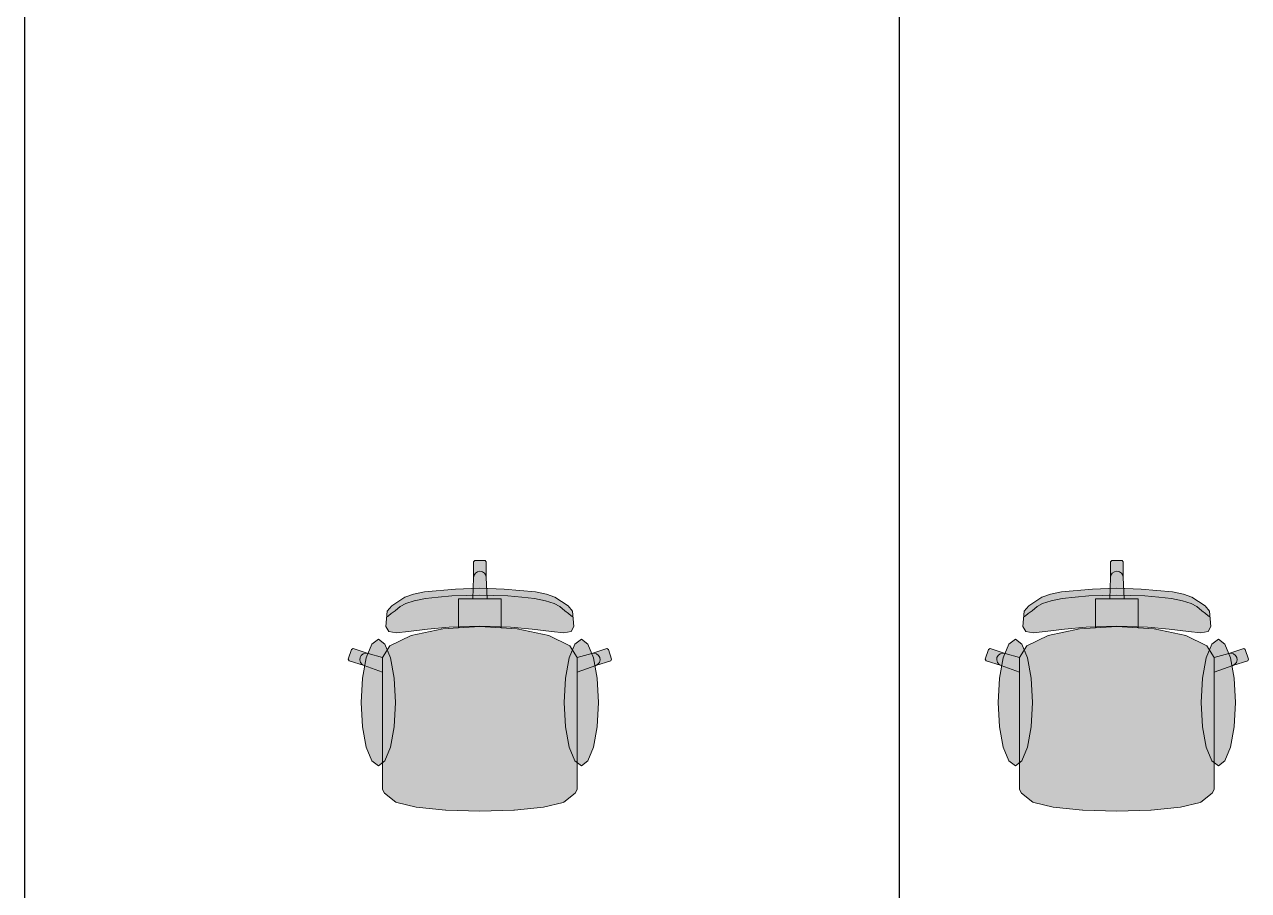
# Model space of a CAD drawing. Header units: inches. Extents: x 99 to 83418, y 65 to 21631.
# Drawn here: x 26372 to 29254, y 14568 to 16607 of the extents above; entities that cross this region are included whole.
import ezdxf

# ---------------------------------------------------------------- set-up
doc = ezdxf.new("R2010")
doc.units = ezdxf.units.IN
doc.header["$MEASUREMENT"] = 0
doc.layers.add('A-Place', color=50, linetype='Continuous')
doc.layers.add('PDF_Interior$-$Furniture$', color=7, linetype='Continuous', true_color=0x573938)

msp = doc.modelspace()

# ---------------------------------------------------------------- hatches: boundary and pattern name
at = {"layer": 'PDF_Interior$-$Furniture$', "true_color": 0xffffff, "transparency": 33554559}
for points in [[(27215, 14872.6), (27215, 14836.5), (27215, 14805.4), (27219.6, 14796.8), (27246.4, 14775.7), (27248.5, 14774.8), (27294.5, 14764.1), (27363.2, 14757), (27364.3, 14756.9), (27444.3, 14754.4), (27444.3, 15344.4), (27432.2, 15344.4), (27429.2, 15341.4), (27429.2, 15304.5), (27427.4, 15254.6), (27394, 15254.6), (27394, 15224.7), (27394, 15186), (27356.6, 15183.6), (27282.2, 15167.8), (27232.5, 15144), (27215.2, 15116.1), (27181, 15125.8), (27145.6, 15137.2), (27141.8, 15135.3), (27134.3, 15112.5), (27136.2, 15108.7), (27171.7, 15097.3), (27215, 15081.7)], [(27673.6, 14872.6), (27673.6, 15081.7), (27717, 15097.3), (27752.4, 15108.7), (27754.3, 15112.5), (27746.8, 15135.3), (27743, 15137.2), (27707.6, 15125.8), (27673.5, 15116.1), (27656.1, 15144), (27606.4, 15167.8), (27532, 15183.6), (27494.6, 15186), (27494.6, 15224.7), (27494.6, 15254.6), (27461.2, 15254.6), (27459.4, 15304.5), (27459.4, 15341.4), (27456.4, 15344.4), (27444.3, 15344.4), (27444.3, 14754.4), (27524.3, 14756.9), (27525.4, 14757), (27594.2, 14764.1), (27640.1, 14774.8), (27642.2, 14775.7), (27669, 14796.8), (27673.6, 14805.4), (27673.6, 14836.5)], [(28715, 14872.6), (28715, 14836.5), (28715, 14805.4), (28719.6, 14796.8), (28746.4, 14775.7), (28748.5, 14774.8), (28794.5, 14764.1), (28863.2, 14757), (28864.3, 14756.9), (28944.3, 14754.4), (28944.3, 15344.4), (28932.2, 15344.4), (28929.2, 15341.4), (28929.2, 15304.5), (28927.4, 15254.6), (28894, 15254.6), (28894, 15224.7), (28894, 15186), (28856.6, 15183.6), (28782.2, 15167.8), (28732.5, 15144), (28715.2, 15116.1), (28681, 15125.8), (28645.6, 15137.2), (28641.8, 15135.3), (28634.3, 15112.5), (28636.2, 15108.7), (28671.7, 15097.3), (28715, 15081.7)], [(29173.6, 14872.6), (29173.6, 15081.7), (29217, 15097.3), (29252.4, 15108.7), (29254.3, 15112.5), (29246.8, 15135.3), (29243, 15137.2), (29207.6, 15125.8), (29173.5, 15116.1), (29156.1, 15144), (29106.4, 15167.8), (29032, 15183.6), (28994.6, 15186), (28994.6, 15224.7), (28994.6, 15254.6), (28961.2, 15254.6), (28959.4, 15304.5), (28959.4, 15341.4), (28956.4, 15344.4), (28944.3, 15344.4), (28944.3, 14754.4), (29024.3, 14756.9), (29025.4, 14757), (29094.2, 14764.1), (29140.1, 14774.8), (29142.2, 14775.7), (29169, 14796.8), (29173.6, 14805.4), (29173.6, 14836.5)], [(27386.8, 15277.4), (27313.6, 15270.5), (27287.7, 15265.7), (27267.8, 15258.4), (27236.7, 15238.3), (27226.2, 15225.2), (27222.9, 15189.1), (27229.6, 15177.5), (27246.9, 15174.5), (27275.8, 15177.1), (27321.1, 15182.9), (27372, 15187.6), (27444.3, 15189.9), (27444.3, 15279.6)], [(27501.8, 15277.4), (27444.3, 15279.6), (27444.3, 15189.9), (27516.6, 15187.6), (27567.5, 15182.9), (27612.8, 15177.1), (27641.8, 15174.5), (27659, 15177.5), (27665.7, 15189.1), (27662.4, 15225.2), (27651.9, 15238.3), (27620.8, 15258.4), (27600.9, 15265.7), (27575, 15270.5)], [(28886.8, 15277.4), (28813.6, 15270.5), (28787.7, 15265.7), (28767.8, 15258.4), (28736.7, 15238.3), (28726.2, 15225.2), (28722.9, 15189.1), (28729.6, 15177.5), (28746.9, 15174.5), (28775.8, 15177.1), (28821.1, 15182.9), (28872, 15187.6), (28944.3, 15189.9), (28944.3, 15279.6)], [(29001.8, 15277.4), (28944.3, 15279.6), (28944.3, 15189.9), (29016.6, 15187.6), (29067.5, 15182.9), (29112.8, 15177.1), (29141.8, 15174.5), (29159, 15177.5), (29165.7, 15189.1), (29162.4, 15225.2), (29151.9, 15238.3), (29120.8, 15258.4), (29100.9, 15265.7), (29075, 15270.5)], [(27165, 15010.3), (27166.8, 14966.6), (27172.5, 14923.7), (27181.9, 14889.1), (27193.4, 14867.9), (27205.3, 14861.3), (27217.1, 14867.9), (27228.7, 14889.1), (27238, 14923.8), (27243.8, 14966.6), (27245.5, 15010.4), (27243.8, 15054.2), (27238.1, 15097), (27228.7, 15131.7), (27217.1, 15152.8), (27205.3, 15159.4), (27193.5, 15152.8), (27181.9, 15131.7), (27172.5, 15097), (27166.8, 15054.1)], [(27723.6, 15010.3), (27721.8, 15054.1), (27716.1, 15097), (27706.7, 15131.6), (27695.1, 15152.8), (27683.3, 15159.4), (27671.5, 15152.8), (27659.9, 15131.7), (27650.5, 15097), (27644.8, 15054.2), (27643, 15010.4), (27644.8, 14966.6), (27650.5, 14923.8), (27659.9, 14889.1), (27671.5, 14867.9), (27683.3, 14861.3), (27695.1, 14867.9), (27706.7, 14889.1), (27716.1, 14923.7), (27721.8, 14966.6)], [(28665, 15010.3), (28666.8, 14966.6), (28672.5, 14923.7), (28681.9, 14889), (28693.4, 14867.9), (28705.3, 14861.3), (28717.1, 14867.9), (28728.7, 14889.1), (28738, 14923.8), (28743.8, 14966.6), (28745.5, 15010.4), (28743.8, 15054.2), (28738.1, 15097), (28728.7, 15131.7), (28717.1, 15152.8), (28705.3, 15159.4), (28693.5, 15152.8), (28681.9, 15131.7), (28672.5, 15097), (28666.8, 15054.1)], [(29223.6, 15010.3), (29221.8, 15054.1), (29216.1, 15097), (29206.7, 15131.7), (29195.1, 15152.8), (29183.3, 15159.4), (29171.5, 15152.8), (29159.9, 15131.7), (29150.5, 15097), (29144.8, 15054.2), (29143, 15010.4), (29144.8, 14966.6), (29150.5, 14923.8), (29159.9, 14889.1), (29171.5, 14867.9), (29183.3, 14861.3), (29195.1, 14867.9), (29206.7, 14889.1), (29216.1, 14923.7), (29221.8, 14966.6)]]:
    msp.add_hatch(color=7, dxfattribs=at).paths.add_polyline_path(points)

# ---------------------------------------------------------------- linework, layer by layer
at = {"layer": 'A-Place'}
for p, q in [((26371.8, 19618.1), (26371.8, 7742)), ((28431.8, 19618.1), (28431.8, 7742))]:
    msp.add_line(p, q, dxfattribs=at)
at = {"layer": 'PDF_Interior$-$Furniture$', "lineweight": 13}
for points in [[(27459.4, 15304.5), (27459.4, 15341.4), (27456.4, 15344.4), (27444.3, 15344.4), (27432.2, 15344.4), (27429.2, 15341.4), (27429.2, 15304.5)], [(28959.4, 15304.5), (28959.4, 15341.4), (28956.4, 15344.4), (28944.3, 15344.4), (28932.2, 15344.4), (28929.2, 15341.4), (28929.2, 15304.5)], [(27461.2, 15254.6), (27459.4, 15304.5), (27458.3, 15310.2), (27455, 15315.1), (27450.1, 15318.3), (27444.3, 15319.5), (27438.5, 15318.3), (27433.6, 15315.1), (27430.4, 15310.2), (27429.2, 15304.5), (27427.4, 15254.6)], [(28961.2, 15254.6), (28959.4, 15304.5), (28958.3, 15310.2), (28955, 15315.1), (28950.1, 15318.3), (28944.3, 15319.5), (28938.5, 15318.3), (28933.6, 15315.1), (28930.4, 15310.2), (28929.2, 15304.5), (28927.4, 15254.6)], [(27663.1, 15212), (27659.3, 15214.6), (27653.1, 15219.7), (27644, 15225.9), (27632.3, 15236), (27619.1, 15243.7), (27598.8, 15249.9), (27572.8, 15254.9), (27542.8, 15258.6), (27510.4, 15261.1), (27477, 15262.6), (27444.3, 15263), (27411.6, 15262.6), (27378.2, 15261.1), (27345.8, 15258.6), (27315.8, 15254.9), (27289.8, 15249.9), (27269.5, 15243.7), (27256.3, 15236), (27244.6, 15225.9), (27235.5, 15219.7), (27229.3, 15214.6), (27225.5, 15212)], [(27394, 15186), (27394, 15224.7), (27394, 15254.6), (27427.4, 15254.6), (27444.3, 15254.6), (27461.2, 15254.6), (27494.6, 15254.6), (27494.6, 15224.7), (27494.6, 15186)], [(29163.1, 15212), (29159.3, 15214.6), (29153.1, 15219.7), (29144, 15225.9), (29132.3, 15236), (29119.1, 15243.7), (29098.8, 15249.9), (29072.8, 15254.9), (29042.8, 15258.6), (29010.4, 15261.1), (28977, 15262.6), (28944.3, 15263), (28911.6, 15262.6), (28878.2, 15261.1), (28845.8, 15258.6), (28815.8, 15254.9), (28789.8, 15249.9), (28769.5, 15243.7), (28756.3, 15236), (28744.6, 15225.9), (28735.5, 15219.7), (28729.3, 15214.6), (28725.5, 15212)], [(28894, 15186), (28894, 15224.7), (28894, 15254.6), (28927.4, 15254.6), (28944.3, 15254.6), (28961.2, 15254.6), (28994.6, 15254.6), (28994.6, 15224.7), (28994.6, 15186)], [(27215.2, 15116.1), (27232.5, 15144), (27282.2, 15167.8), (27356.6, 15183.6), (27394, 15186), (27444.3, 15189.2), (27494.6, 15186), (27532, 15183.6), (27606.4, 15167.8), (27656.1, 15144), (27673.5, 15116.1)], [(28715.2, 15116.1), (28732.5, 15144), (28782.2, 15167.8), (28856.6, 15183.6), (28894, 15186), (28944.3, 15189.2), (28994.6, 15186), (29032, 15183.6), (29106.4, 15167.8), (29156.1, 15144), (29173.5, 15116.1)], [(27215, 15081.7), (27171.7, 15097.3), (27166.5, 15100.2), (27162.9, 15104.8), (27161.3, 15110.4), (27162, 15116.2), (27164.8, 15121.3), (27169.5, 15124.9), (27175.1, 15126.5), (27181, 15125.8), (27145.6, 15137.2), (27141.8, 15135.3), (27134.3, 15112.5), (27136.2, 15108.7), (27171.7, 15097.3)], [(27673.6, 15081.7), (27717, 15097.3), (27722.1, 15100.2), (27725.7, 15104.8), (27727.3, 15110.4), (27726.6, 15116.2), (27723.8, 15121.3), (27719.1, 15124.9), (27713.5, 15126.5), (27707.6, 15125.8), (27743, 15137.2), (27746.8, 15135.3), (27754.3, 15112.5), (27752.4, 15108.7), (27717, 15097.3)], [(28715, 15081.7), (28671.7, 15097.3), (28666.5, 15100.2), (28662.9, 15104.8), (28661.3, 15110.4), (28662, 15116.2), (28664.8, 15121.3), (28669.5, 15124.9), (28675.1, 15126.5), (28681, 15125.8), (28645.6, 15137.2), (28641.8, 15135.3), (28634.3, 15112.5), (28636.2, 15108.7), (28671.7, 15097.3)], [(29173.6, 15081.7), (29217, 15097.3), (29222.1, 15100.2), (29225.7, 15104.8), (29227.3, 15110.4), (29226.6, 15116.2), (29223.8, 15121.3), (29219.1, 15124.9), (29213.5, 15126.5), (29207.6, 15125.8), (29243, 15137.2), (29246.8, 15135.3), (29254.3, 15112.5), (29252.4, 15108.7), (29217, 15097.3)], [(27707.6, 15125.8), (27673.5, 15116.1), (27673.6, 15115.9), (27673.6, 15081.7), (27673.6, 14872.6), (27673.6, 14836.5), (27673.6, 14805.4), (27669, 14796.8), (27642.2, 14775.7), (27640.1, 14774.8), (27594.2, 14764.1), (27525.4, 14757), (27524.3, 14756.9), (27444.3, 14754.4), (27364.3, 14756.9), (27363.2, 14757), (27294.5, 14764.1), (27248.5, 14774.8), (27246.4, 14775.7), (27219.6, 14796.8), (27215, 14805.4), (27215, 14836.5), (27215, 14872.6), (27215, 15081.7), (27215, 15115.9), (27215.2, 15116.1), (27181, 15125.8)], [(29207.6, 15125.8), (29173.5, 15116.1), (29173.6, 15115.9), (29173.6, 15081.7), (29173.6, 14872.6), (29173.6, 14836.5), (29173.6, 14805.4), (29169, 14796.8), (29142.2, 14775.7), (29140.1, 14774.8), (29094.2, 14764.1), (29025.4, 14757), (29024.3, 14756.9), (28944.3, 14754.4), (28864.3, 14756.9), (28863.2, 14757), (28794.5, 14764.1), (28748.5, 14774.8), (28746.4, 14775.7), (28719.6, 14796.8), (28715, 14805.4), (28715, 14836.5), (28715, 14872.6), (28715, 15081.7), (28715, 15115.9), (28715.2, 15116.1), (28681, 15125.8)]]:
    msp.add_lwpolyline(points, dxfattribs=at)
for points in [[(27321.1, 15182.9), (27372, 15187.6), (27444.3, 15189.9), (27516.6, 15187.6), (27567.5, 15182.9), (27612.8, 15177.1), (27641.8, 15174.5), (27659, 15177.5), (27665.7, 15189.1), (27662.4, 15225.2), (27651.9, 15238.3), (27620.8, 15258.4), (27600.9, 15265.7), (27575, 15270.5), (27501.8, 15277.4), (27444.3, 15279.6), (27386.8, 15277.4), (27313.6, 15270.5), (27287.7, 15265.7), (27267.8, 15258.4), (27236.7, 15238.3), (27226.2, 15225.2), (27222.9, 15189.1), (27229.6, 15177.5), (27246.9, 15174.5), (27275.8, 15177.1)], [(28821.1, 15182.9), (28872, 15187.6), (28944.3, 15189.9), (29016.6, 15187.6), (29067.5, 15182.9), (29112.8, 15177.1), (29141.8, 15174.5), (29159, 15177.5), (29165.7, 15189.1), (29162.4, 15225.2), (29151.9, 15238.3), (29120.8, 15258.4), (29100.9, 15265.7), (29075, 15270.5), (29001.8, 15277.4), (28944.3, 15279.6), (28886.8, 15277.4), (28813.6, 15270.5), (28787.7, 15265.7), (28767.8, 15258.4), (28736.7, 15238.3), (28726.2, 15225.2), (28722.9, 15189.1), (28729.6, 15177.5), (28746.9, 15174.5), (28775.8, 15177.1)], [(27165, 15010.3), (27168.1, 15067.4), (27176.8, 15115.7), (27189.9, 15148), (27205.3, 15159.3), (27220.7, 15148), (27233.8, 15115.7), (27242.5, 15067.4), (27245.6, 15010.3), (27242.5, 14953.3), (27233.8, 14905), (27220.7, 14872.7), (27205.3, 14861.3), (27189.9, 14872.7), (27176.8, 14905), (27168.1, 14953.3)], [(27720.5, 15067.4), (27711.8, 15115.7), (27698.7, 15148), (27683.3, 15159.3), (27667.9, 15148), (27654.8, 15115.7), (27646.1, 15067.4), (27643.1, 15010.3), (27646.1, 14953.3), (27654.8, 14905), (27667.9, 14872.7), (27683.3, 14861.3), (27698.7, 14872.7), (27711.8, 14905), (27720.5, 14953.3), (27723.6, 15010.3)], [(28665, 15010.3), (28668.1, 15067.4), (28676.8, 15115.7), (28689.9, 15148), (28705.3, 15159.3), (28720.7, 15148), (28733.8, 15115.7), (28742.5, 15067.4), (28745.6, 15010.3), (28742.5, 14953.3), (28733.8, 14905), (28720.7, 14872.7), (28705.3, 14861.3), (28689.9, 14872.7), (28676.8, 14905), (28668.1, 14953.3)], [(29220.5, 15067.4), (29211.8, 15115.7), (29198.7, 15148), (29183.3, 15159.3), (29167.9, 15148), (29154.8, 15115.7), (29146.1, 15067.4), (29143.1, 15010.3), (29146.1, 14953.3), (29154.8, 14905), (29167.9, 14872.7), (29183.3, 14861.3), (29198.7, 14872.7), (29211.8, 14905), (29220.5, 14953.3), (29223.6, 15010.3)]]:
    msp.add_lwpolyline(points, close=True, dxfattribs=at)

doc.saveas('drawing.dxf')
